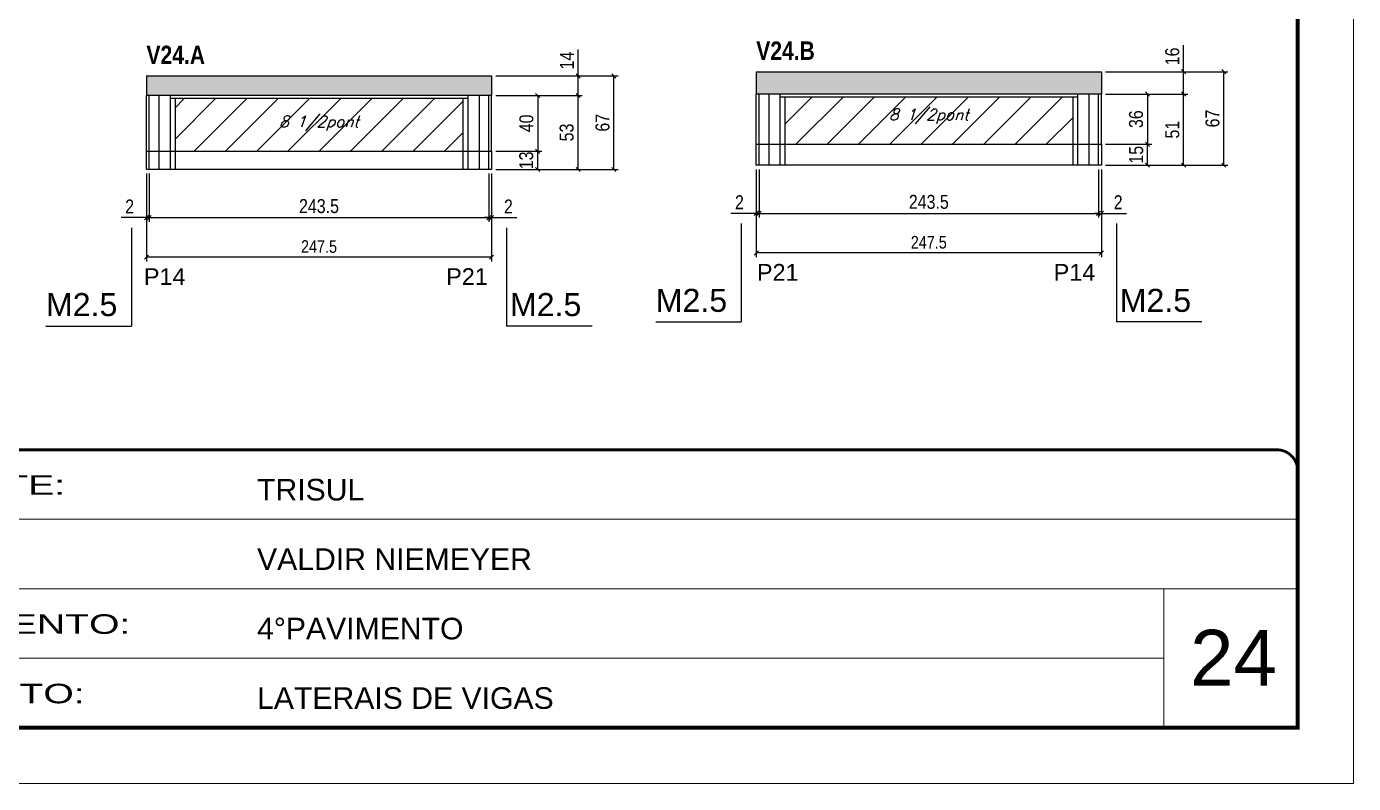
# Model space of a CAD drawing. Extents: x 3330 to 22105, y 1197 to 30204.
# Drawn here: x 8632 to 9583, y 23020 to 23563 of the extents above; entities that cross this region are included whole.
import ezdxf

# ---------------------------------------------------------------- set-up
doc = ezdxf.new("R2010")
doc.units = 0
doc.linetypes.add('CONTINUO', pattern=[0])
doc.linetypes.add('DASHED', pattern=[0.75, 0.5, -0.25])
for name, color, linetype in [('5', 5, 'Continuous'), ('COTA', 241, 'Continuous'), ('NOMENCLATURA', 7, 'Continuous'), ('Painéis', 200, 'Continuous'), ('SARR_2.2x7', 40, 'Continuous'), ('SARR_3.5x7', 81, 'Continuous'), ('texto', 7, 'Continuous')]:
    doc.layers.add(name, color=color, linetype=linetype)
for name, color, linetype, lineweight in [('CARIMBO', 255, 'Continuous', 9), ('Folhas', 255, 'Continuous', 9), ('Hachura', 251, 'Continuous', 9), ('SARRAFO DE PRESSAO', 251, 'DASHED', 9)]:
    doc.layers.add(name, color=color, linetype=linetype, lineweight=lineweight)
doc.styles.add('ARIAL', font='arial.ttf')
doc.styles.add('COTA TECNICA', font='techl___.ttf', dxfattribs={"height": 10})
doc.styles.add('COTA TECNICA-50', font='techl___.ttf', dxfattribs={"height": 9})
doc.styles.add('Romans', font='romans.shx')
doc.styles.get("Standard").update_dxf_attribs({"font": 'arial.ttf'})
doc.styles.add('TECNICA', font='techb___.ttf', dxfattribs={"height": 10})
doc.styles.add('Tecnologia', font='')
doc.styles.get('Tecnologia').set_extended_font_data('Forgotten Futurist')
doc.dimstyles.new('COTA PAINEL-50', dxfattribs={"dimtxt": 9, "dimasz": 3, "dimexe": 3, "dimexo": 3, "dimgap": 3, "dimtad": 1, "dimdec": 1, "dimzin": 12, "dimdsep": 46, "dimtxsty": 'COTA TECNICA-50', "dimblk1": 'OBLIQUE', "dimblk2": 'OBLIQUE', "dimsah": 1, "dimcen": 0.9, "dimclrd": 4, "dimclre": 4, "dimclrt": 240, "dimadec": 1, "dimazin": 3, "dimtfac": 1, "dimtdec": 1, "dimtmove": 0, "dimatfit": 3, "dimfxl": 1, "dimtolj": 1, "dimtzin": 12, "dimarcsym": 0})
doc.dimstyles.new('PAINEL', dxfattribs={"dimtxt": 10, "dimasz": 3, "dimexe": 3, "dimexo": 3, "dimgap": 3, "dimtad": 1, "dimdec": 1, "dimzin": 12, "dimdsep": 46, "dimtxsty": 'COTA TECNICA', "dimblk1": 'OBLIQUE', "dimblk2": 'OBLIQUE', "dimsah": 1, "dimcen": 0.9, "dimclrd": 4, "dimclre": 4, "dimclrt": 240, "dimadec": 1, "dimazin": 3, "dimtfac": 1, "dimtdec": 1, "dimtmove": 0, "dimatfit": 3, "dimfxl": 1, "dimtolj": 1, "dimtzin": 12, "dimarcsym": 0})

# ---------------------------------------------------------------- blocks, each defined once
blk = doc.blocks.new('9999999999')
at = {"color": 30, "linetype": 'CONTINUO'}
for p, q in [((98564.56, 34379.64), (99583.98, 34379.64)), ((98564.56, 34329.83), (99487.98, 34329.83)), ((99583.98, 34329.83), (99487.98, 34329.83)), ((99487.98, 34329.83), (99487.98, 34230.21)), ((98564.56, 34280.02), (99487.98, 34280.02))]:
    blk.add_line(p, q, dxfattribs=at)
at = {"color": 30, "linetype": 'CONTINUO', "const_width": 2}
blk.add_lwpolyline([(99583.98, 34230.21), (99583.98, 34414.45, 0.414214), (99568.98, 34429.45), (98228.98, 34429.45, 0.414214), (98213.98, 34414.45), (98213.98, 34245.21, 0.414214), (98228.98, 34230.21), (99583.98, 34230.21)], format="xyb", dxfattribs=at)
at = {"layer": 'Folhas'}
blk.add_lwpolyline([(98138.98, 34190.21), (99623.98, 34190.21), (99623.98, 35240.21), (98138.98, 35240.21)], close=True, dxfattribs=at)
at = {"layer": 'Folhas', "color": 30, "const_width": 3}
blk.add_lwpolyline([(98213.98, 34230.21), (99583.98, 34230.21), (99583.98, 35200.21), (98213.98, 35200.21)], close=True, dxfattribs=at)
at = {"color": 7, "linetype": 'Continuous', "ltscale": 5, "style": 'ARIAL'}
for s, height, p in [('TRISUL', 15.483, (98837.68, 34393.13)), ('VALDIR NIEMEYER', 15.4829, (98837.68, 34343.32)), ('4°PAVIMENTO', 15.4829, (98837.68, 34293.51)), ('LATERAIS DE VIGAS', 15.4829, (98837.68, 34243.7))]:
    blk.add_text(s, height=height, dxfattribs=at).set_placement(p)
at = {"layer": 'Folhas', "color": 7, "style": 'Tecnologia', "width": 1.5}
for s, p in [('CLIENTE:', (98573.65, 34397.17)), ('PAVIMENTO:', (98573.65, 34297.5)), ('PROJETO:', (98573.65, 34247.69))]:
    blk.add_text(s, height=14, dxfattribs=at).set_placement(p)
blk = doc.blocks.new('_Oblique')
at = {"color": 0, "linetype": 'ByBlock', "lineweight": -2}
blk.add_line((-0.5, -0.5), (0.5, 0.5), dxfattribs=at)
blk = doc.blocks.new('*D1535')
at = {"layer": 'COTA', "color": 4, "linetype": 'ByBlock', "lineweight": -2, "transparency": 16777216}
for p, q in [((8717.61, 23457.48), (8717.61, 23394.57)), ((8965.11, 23457.48), (8965.11, 23394.57)), ((8965.11, 23397.57), (8717.61, 23397.57))]:
    blk.add_line(p, q, dxfattribs=at)
at = {"layer": 'Defpoints', "color": 0, "linetype": 'ByBlock', "transparency": 16777216}
for p in [(8717.61, 23460.48), (8965.11, 23460.48), (8717.61, 23397.57)]:
    blk.add_point(p, dxfattribs=at)
at = {"layer": 'COTA', "color": 4, "linetype": 'ByBlock', "lineweight": -2, "transparency": 16777216, "xscale": 3, "yscale": 3, "zscale": 3, "rotation": 180}
blk.add_blockref('_Oblique', (8717.61, 23397.57), dxfattribs=at)
at = {"layer": 'COTA', "color": 4, "linetype": 'ByBlock', "lineweight": -2, "transparency": 16777216, "xscale": 3, "yscale": 3, "zscale": 3}
blk.add_blockref('_Oblique', (8965.11, 23397.57), dxfattribs=at)
at = {"layer": 'COTA', "color": 240, "linetype": 'ByBlock', "transparency": 16777216, "insert": (8841.36, 23405.16), "char_height": 9, "attachment_point": 5, "style": 'COTA TECNICA-50'}
blk.add_mtext('\\A1;247.5', dxfattribs=at)
blk = doc.blocks.new('*D1536')
at = {"layer": 'COTA', "color": 4, "linetype": 'ByBlock', "lineweight": -2, "transparency": 16777216}
for p, q in [((8719.61, 23457.48), (8719.61, 23422.91)), ((8963.11, 23457.48), (8963.11, 23422.91)), ((8719.61, 23425.91), (8963.11, 23425.91))]:
    blk.add_line(p, q, dxfattribs=at)
at = {"layer": 'Defpoints', "color": 0, "linetype": 'ByBlock', "transparency": 16777216}
for p in [(8719.61, 23460.48), (8963.11, 23460.48), (8963.11, 23425.91)]:
    blk.add_point(p, dxfattribs=at)
at = {"layer": 'COTA', "color": 4, "linetype": 'ByBlock', "lineweight": -2, "transparency": 16777216, "xscale": 3, "yscale": 3, "zscale": 3, "rotation": 180}
blk.add_blockref('_Oblique', (8719.61, 23425.91), dxfattribs=at)
at = {"layer": 'COTA', "color": 4, "linetype": 'ByBlock', "lineweight": -2, "transparency": 16777216, "xscale": 3, "yscale": 3, "zscale": 3}
blk.add_blockref('_Oblique', (8963.11, 23425.91), dxfattribs=at)
at = {"layer": 'COTA', "color": 240, "linetype": 'ByBlock', "transparency": 16777216, "insert": (8841.36, 23434.13), "char_height": 10, "attachment_point": 5, "style": 'COTA TECNICA'}
blk.add_mtext('\\A1;243.5', dxfattribs=at)
blk = doc.blocks.new('*D1537')
at = {"layer": 'COTA', "color": 4, "linetype": 'ByBlock', "lineweight": -2, "transparency": 16777216}
for p, q in [((8963.11, 23457.48), (8963.11, 23422.91)), ((8965.11, 23457.48), (8965.11, 23422.91)), ((8963.11, 23425.91), (8960.11, 23425.91)), ((8963.11, 23425.91), (8965.11, 23425.91)), ((8965.11, 23425.91), (8983.22, 23425.91))]:
    blk.add_line(p, q, dxfattribs=at)
at = {"layer": 'Defpoints', "color": 0, "linetype": 'ByBlock', "transparency": 16777216}
for p in [(8963.11, 23460.48), (8965.11, 23460.48), (8965.11, 23425.91)]:
    blk.add_point(p, dxfattribs=at)
at = {"layer": 'COTA', "color": 4, "linetype": 'ByBlock', "lineweight": -2, "transparency": 16777216, "xscale": 3, "yscale": 3, "zscale": 3}
blk.add_blockref('_Oblique', (8963.11, 23425.91), dxfattribs=at)
at = {"layer": 'COTA', "color": 4, "linetype": 'ByBlock', "lineweight": -2, "transparency": 16777216, "xscale": 3, "yscale": 3, "zscale": 3, "rotation": 180}
blk.add_blockref('_Oblique', (8965.11, 23425.91), dxfattribs=at)
at = {"layer": 'COTA', "color": 240, "linetype": 'ByBlock', "transparency": 16777216, "insert": (8977.17, 23433.91), "char_height": 10, "attachment_point": 5, "style": 'COTA TECNICA'}
blk.add_mtext('\\A1;2', dxfattribs=at)
blk = doc.blocks.new('*D1538')
at = {"layer": 'COTA', "color": 4, "linetype": 'ByBlock', "lineweight": -2, "transparency": 16777216}
for p, q in [((8717.61, 23457.48), (8717.61, 23422.91)), ((8719.61, 23457.48), (8719.61, 23422.91)), ((8717.61, 23425.91), (8699.5, 23425.91)), ((8719.61, 23425.91), (8717.61, 23425.91)), ((8719.61, 23425.91), (8722.61, 23425.91))]:
    blk.add_line(p, q, dxfattribs=at)
at = {"layer": 'Defpoints', "color": 0, "linetype": 'ByBlock', "transparency": 16777216}
for p in [(8717.61, 23460.48), (8719.61, 23460.48), (8717.61, 23425.91)]:
    blk.add_point(p, dxfattribs=at)
at = {"layer": 'COTA', "color": 4, "linetype": 'ByBlock', "lineweight": -2, "transparency": 16777216, "xscale": 3, "yscale": 3, "zscale": 3}
blk.add_blockref('_Oblique', (8717.61, 23425.91), dxfattribs=at)
at = {"layer": 'COTA', "color": 4, "linetype": 'ByBlock', "lineweight": -2, "transparency": 16777216, "xscale": 3, "yscale": 3, "zscale": 3, "rotation": 180}
blk.add_blockref('_Oblique', (8719.61, 23425.91), dxfattribs=at)
at = {"layer": 'COTA', "color": 240, "linetype": 'ByBlock', "transparency": 16777216, "insert": (8705.56, 23433.91), "char_height": 10, "attachment_point": 5, "style": 'COTA TECNICA'}
blk.add_mtext('\\A1;2', dxfattribs=at)
blk = doc.blocks.new('*D1539')
at = {"layer": 'COTA', "color": 4, "linetype": 'ByBlock', "lineweight": -2, "transparency": 16777216}
for p, q in [((8968.11, 23513.48), (9001.23, 23513.48)), ((8998.23, 23513.48), (8998.23, 23473.48)), ((8968.11, 23473.48), (9001.23, 23473.48))]:
    blk.add_line(p, q, dxfattribs=at)
at = {"layer": 'Defpoints', "color": 0, "linetype": 'ByBlock', "transparency": 16777216}
for p in [(8965.11, 23513.48), (8965.11, 23473.48), (8998.23, 23473.48)]:
    blk.add_point(p, dxfattribs=at)
at = {"layer": 'COTA', "color": 4, "linetype": 'ByBlock', "lineweight": -2, "transparency": 16777216, "xscale": 3, "yscale": 3, "zscale": 3}
for p, rotation in [((8998.23, 23513.48), 90), ((8998.23, 23473.48), 270)]:
    blk.add_blockref('_Oblique', p, dxfattribs=dict(at, rotation=rotation))
at = {"layer": 'COTA', "color": 240, "linetype": 'ByBlock', "transparency": 16777216, "insert": (8990.13, 23493.48), "char_height": 10, "attachment_point": 5, "rotation": 90, "style": 'COTA TECNICA'}
blk.add_mtext('\\A1;40', dxfattribs=at)
blk = doc.blocks.new('*D1540')
at = {"layer": 'COTA', "color": 4, "linetype": 'ByBlock', "lineweight": -2, "transparency": 16777216}
for p, q in [((9027.21, 23527.48), (9027.21, 23546.59)), ((8968.11, 23527.48), (9030.21, 23527.48)), ((9027.21, 23513.48), (9027.21, 23527.48)), ((8968.11, 23513.48), (9030.21, 23513.48))]:
    blk.add_line(p, q, dxfattribs=at)
at = {"layer": 'Defpoints', "color": 0, "linetype": 'ByBlock', "transparency": 16777216}
for p in [(8965.11, 23527.48), (9027.21, 23527.48), (8965.11, 23513.48)]:
    blk.add_point(p, dxfattribs=at)
at = {"layer": 'COTA', "color": 4, "linetype": 'ByBlock', "lineweight": -2, "transparency": 16777216, "xscale": 3, "yscale": 3, "zscale": 3}
for p, rotation in [((9027.21, 23527.48), 90), ((9027.21, 23513.48), 270)]:
    blk.add_blockref('_Oblique', p, dxfattribs=dict(at, rotation=rotation))
at = {"layer": 'COTA', "color": 240, "linetype": 'ByBlock', "transparency": 16777216, "insert": (9019.14, 23538.54), "char_height": 10, "attachment_point": 5, "rotation": 90, "style": 'COTA TECNICA'}
blk.add_mtext('\\A1;14', dxfattribs=at)
blk = doc.blocks.new('*D1541')
at = {"layer": 'COTA', "color": 4, "linetype": 'ByBlock', "lineweight": -2, "transparency": 16777216}
for p, q in [((8968.11, 23527.48), (9055.85, 23527.48)), ((9052.85, 23460.48), (9052.85, 23527.48)), ((8968.11, 23460.48), (9055.85, 23460.48))]:
    blk.add_line(p, q, dxfattribs=at)
at = {"layer": 'Defpoints', "color": 0, "linetype": 'ByBlock', "transparency": 16777216}
for p in [(8965.11, 23527.48), (9052.85, 23527.48), (8965.11, 23460.48)]:
    blk.add_point(p, dxfattribs=at)
at = {"layer": 'COTA', "color": 4, "linetype": 'ByBlock', "lineweight": -2, "transparency": 16777216, "xscale": 3, "yscale": 3, "zscale": 3}
for p, rotation in [((9052.85, 23527.48), 90), ((9052.85, 23460.48), 270)]:
    blk.add_blockref('_Oblique', p, dxfattribs=dict(at, rotation=rotation))
at = {"layer": 'COTA', "color": 240, "linetype": 'ByBlock', "transparency": 16777216, "insert": (9044.74, 23493.98), "char_height": 10, "attachment_point": 5, "rotation": 90, "style": 'COTA TECNICA'}
blk.add_mtext('\\A1;67', dxfattribs=at)
blk = doc.blocks.new('*D1542')
at = {"layer": 'COTA', "color": 4, "linetype": 'ByBlock', "lineweight": -2, "transparency": 16777216}
for p, q in [((9154.93, 23460.52), (9154.93, 23397.61)), ((9402.43, 23460.52), (9402.43, 23397.61)), ((9402.43, 23400.61), (9154.93, 23400.61))]:
    blk.add_line(p, q, dxfattribs=at)
at = {"layer": 'Defpoints', "color": 0, "linetype": 'ByBlock', "transparency": 16777216}
for p in [(9154.93, 23463.52), (9402.43, 23463.52), (9154.93, 23400.61)]:
    blk.add_point(p, dxfattribs=at)
at = {"layer": 'COTA', "color": 4, "linetype": 'ByBlock', "lineweight": -2, "transparency": 16777216, "xscale": 3, "yscale": 3, "zscale": 3, "rotation": 180}
blk.add_blockref('_Oblique', (9154.93, 23400.61), dxfattribs=at)
at = {"layer": 'COTA', "color": 4, "linetype": 'ByBlock', "lineweight": -2, "transparency": 16777216, "xscale": 3, "yscale": 3, "zscale": 3}
blk.add_blockref('_Oblique', (9402.43, 23400.61), dxfattribs=at)
at = {"layer": 'COTA', "color": 240, "linetype": 'ByBlock', "transparency": 16777216, "insert": (9278.68, 23408.21), "char_height": 9, "attachment_point": 5, "style": 'COTA TECNICA-50'}
blk.add_mtext('\\A1;247.5', dxfattribs=at)
blk = doc.blocks.new('*D1543')
at = {"layer": 'COTA', "color": 4, "linetype": 'ByBlock', "lineweight": -2, "transparency": 16777216}
for p, q in [((9156.93, 23460.52), (9156.93, 23425.95)), ((9400.43, 23460.52), (9400.43, 23425.95)), ((9156.93, 23428.95), (9400.43, 23428.95))]:
    blk.add_line(p, q, dxfattribs=at)
at = {"layer": 'Defpoints', "color": 0, "linetype": 'ByBlock', "transparency": 16777216}
for p in [(9156.93, 23463.52), (9400.43, 23463.52), (9400.43, 23428.95)]:
    blk.add_point(p, dxfattribs=at)
at = {"layer": 'COTA', "color": 4, "linetype": 'ByBlock', "lineweight": -2, "transparency": 16777216, "xscale": 3, "yscale": 3, "zscale": 3, "rotation": 180}
blk.add_blockref('_Oblique', (9156.93, 23428.95), dxfattribs=at)
at = {"layer": 'COTA', "color": 4, "linetype": 'ByBlock', "lineweight": -2, "transparency": 16777216, "xscale": 3, "yscale": 3, "zscale": 3}
blk.add_blockref('_Oblique', (9400.43, 23428.95), dxfattribs=at)
at = {"layer": 'COTA', "color": 240, "linetype": 'ByBlock', "transparency": 16777216, "insert": (9278.68, 23437.17), "char_height": 10, "attachment_point": 5, "style": 'COTA TECNICA'}
blk.add_mtext('\\A1;243.5', dxfattribs=at)
blk = doc.blocks.new('*D1544')
at = {"layer": 'COTA', "color": 4, "linetype": 'ByBlock', "lineweight": -2, "transparency": 16777216}
for p, q in [((9400.43, 23460.52), (9400.43, 23425.95)), ((9402.43, 23460.52), (9402.43, 23425.95)), ((9400.43, 23428.95), (9397.43, 23428.95)), ((9400.43, 23428.95), (9402.43, 23428.95)), ((9402.43, 23428.95), (9420.54, 23428.95))]:
    blk.add_line(p, q, dxfattribs=at)
at = {"layer": 'Defpoints', "color": 0, "linetype": 'ByBlock', "transparency": 16777216}
for p in [(9400.43, 23463.52), (9402.43, 23463.52), (9402.43, 23428.95)]:
    blk.add_point(p, dxfattribs=at)
at = {"layer": 'COTA', "color": 4, "linetype": 'ByBlock', "lineweight": -2, "transparency": 16777216, "xscale": 3, "yscale": 3, "zscale": 3}
blk.add_blockref('_Oblique', (9400.43, 23428.95), dxfattribs=at)
at = {"layer": 'COTA', "color": 4, "linetype": 'ByBlock', "lineweight": -2, "transparency": 16777216, "xscale": 3, "yscale": 3, "zscale": 3, "rotation": 180}
blk.add_blockref('_Oblique', (9402.43, 23428.95), dxfattribs=at)
at = {"layer": 'COTA', "color": 240, "linetype": 'ByBlock', "transparency": 16777216, "insert": (9414.48, 23436.95), "char_height": 10, "attachment_point": 5, "style": 'COTA TECNICA'}
blk.add_mtext('\\A1;2', dxfattribs=at)
blk = doc.blocks.new('*D1545')
at = {"layer": 'COTA', "color": 4, "linetype": 'ByBlock', "lineweight": -2, "transparency": 16777216}
for p, q in [((9154.93, 23460.52), (9154.93, 23425.95)), ((9156.93, 23460.52), (9156.93, 23425.95)), ((9154.93, 23428.95), (9136.82, 23428.95)), ((9156.93, 23428.95), (9154.93, 23428.95)), ((9156.93, 23428.95), (9159.93, 23428.95))]:
    blk.add_line(p, q, dxfattribs=at)
at = {"layer": 'Defpoints', "color": 0, "linetype": 'ByBlock', "transparency": 16777216}
for p in [(9154.93, 23463.52), (9156.93, 23463.52), (9154.93, 23428.95)]:
    blk.add_point(p, dxfattribs=at)
at = {"layer": 'COTA', "color": 4, "linetype": 'ByBlock', "lineweight": -2, "transparency": 16777216, "xscale": 3, "yscale": 3, "zscale": 3}
blk.add_blockref('_Oblique', (9154.93, 23428.95), dxfattribs=at)
at = {"layer": 'COTA', "color": 4, "linetype": 'ByBlock', "lineweight": -2, "transparency": 16777216, "xscale": 3, "yscale": 3, "zscale": 3, "rotation": 180}
blk.add_blockref('_Oblique', (9156.93, 23428.95), dxfattribs=at)
at = {"layer": 'COTA', "color": 240, "linetype": 'ByBlock', "transparency": 16777216, "insert": (9142.87, 23436.95), "char_height": 10, "attachment_point": 5, "style": 'COTA TECNICA'}
blk.add_mtext('\\A1;2', dxfattribs=at)
blk = doc.blocks.new('*D1546')
at = {"layer": 'COTA', "color": 4, "linetype": 'ByBlock', "lineweight": -2, "transparency": 16777216}
for p, q in [((9405.43, 23514.52), (9438.55, 23514.52)), ((9435.55, 23514.52), (9435.55, 23478.52)), ((9405.43, 23478.52), (9438.55, 23478.52))]:
    blk.add_line(p, q, dxfattribs=at)
at = {"layer": 'Defpoints', "color": 0, "linetype": 'ByBlock', "transparency": 16777216}
for p in [(9402.43, 23514.52), (9402.43, 23478.52), (9435.55, 23478.52)]:
    blk.add_point(p, dxfattribs=at)
at = {"layer": 'COTA', "color": 4, "linetype": 'ByBlock', "lineweight": -2, "transparency": 16777216, "xscale": 3, "yscale": 3, "zscale": 3}
for p, rotation in [((9435.55, 23514.52), 90), ((9435.55, 23478.52), 270)]:
    blk.add_blockref('_Oblique', p, dxfattribs=dict(at, rotation=rotation))
at = {"layer": 'COTA', "color": 240, "linetype": 'ByBlock', "transparency": 16777216, "insert": (9427.33, 23496.52), "char_height": 10, "attachment_point": 5, "rotation": 90, "style": 'COTA TECNICA'}
blk.add_mtext('\\A1;36', dxfattribs=at)
blk = doc.blocks.new('*D1547')
at = {"layer": 'COTA', "color": 4, "linetype": 'ByBlock', "lineweight": -2, "transparency": 16777216}
for p, q in [((9461.44, 23530.52), (9461.44, 23549.53)), ((9405.43, 23530.52), (9464.44, 23530.52)), ((9461.44, 23514.52), (9461.44, 23530.52)), ((9405.43, 23514.52), (9464.44, 23514.52))]:
    blk.add_line(p, q, dxfattribs=at)
at = {"layer": 'Defpoints', "color": 0, "linetype": 'ByBlock', "transparency": 16777216}
for p in [(9402.43, 23530.52), (9461.44, 23530.52), (9402.43, 23514.52)]:
    blk.add_point(p, dxfattribs=at)
at = {"layer": 'COTA', "color": 4, "linetype": 'ByBlock', "lineweight": -2, "transparency": 16777216, "xscale": 3, "yscale": 3, "zscale": 3}
for p, rotation in [((9461.44, 23530.52), 90), ((9461.44, 23514.52), 270)]:
    blk.add_blockref('_Oblique', p, dxfattribs=dict(at, rotation=rotation))
at = {"layer": 'COTA', "color": 240, "linetype": 'ByBlock', "transparency": 16777216, "insert": (9453.34, 23541.53), "char_height": 10, "attachment_point": 5, "rotation": 90, "style": 'COTA TECNICA'}
blk.add_mtext('\\A1;16', dxfattribs=at)
blk = doc.blocks.new('*D1548')
at = {"layer": 'COTA', "color": 4, "linetype": 'ByBlock', "lineweight": -2, "transparency": 16777216}
for p, q in [((9405.43, 23530.52), (9493.24, 23530.52)), ((9490.24, 23463.52), (9490.24, 23530.52)), ((9405.43, 23463.52), (9493.24, 23463.52))]:
    blk.add_line(p, q, dxfattribs=at)
at = {"layer": 'Defpoints', "color": 0, "linetype": 'ByBlock', "transparency": 16777216}
for p in [(9402.43, 23530.52), (9490.24, 23530.52), (9402.43, 23463.52)]:
    blk.add_point(p, dxfattribs=at)
at = {"layer": 'COTA', "color": 4, "linetype": 'ByBlock', "lineweight": -2, "transparency": 16777216, "xscale": 3, "yscale": 3, "zscale": 3}
for p, rotation in [((9490.24, 23530.52), 90), ((9490.24, 23463.52), 270)]:
    blk.add_blockref('_Oblique', p, dxfattribs=dict(at, rotation=rotation))
at = {"layer": 'COTA', "color": 240, "linetype": 'ByBlock', "transparency": 16777216, "insert": (9482.14, 23497.02), "char_height": 10, "attachment_point": 5, "rotation": 90, "style": 'COTA TECNICA'}
blk.add_mtext('\\A1;67', dxfattribs=at)
blk = doc.blocks.new('*D1549')
at = {"layer": 'COTA', "color": 4, "linetype": 'ByBlock', "lineweight": -2, "transparency": 16777216}
for p, q in [((8968.11, 23473.48), (9001.23, 23473.48)), ((8998.23, 23460.48), (8998.23, 23473.48)), ((8968.11, 23460.48), (9001.23, 23460.48))]:
    blk.add_line(p, q, dxfattribs=at)
at = {"layer": 'Defpoints', "color": 0, "linetype": 'ByBlock', "transparency": 16777216}
for p in [(8965.11, 23473.48), (8998.23, 23473.48), (8965.11, 23460.48)]:
    blk.add_point(p, dxfattribs=at)
at = {"layer": 'COTA', "color": 4, "linetype": 'ByBlock', "lineweight": -2, "transparency": 16777216, "xscale": 3, "yscale": 3, "zscale": 3}
for p, rotation in [((8998.23, 23473.48), 90), ((8998.23, 23460.48), 270)]:
    blk.add_blockref('_Oblique', p, dxfattribs=dict(at, rotation=rotation))
at = {"layer": 'COTA', "color": 240, "linetype": 'ByBlock', "transparency": 16777216, "insert": (8990.02, 23466.98), "char_height": 10, "attachment_point": 5, "rotation": 90, "style": 'COTA TECNICA'}
blk.add_mtext('\\A1;13', dxfattribs=at)
blk = doc.blocks.new('*D1550')
at = {"layer": 'COTA', "color": 4, "linetype": 'ByBlock', "lineweight": -2, "transparency": 16777216}
for p, q in [((8968.11, 23513.48), (9030.21, 23513.48)), ((9027.21, 23460.48), (9027.21, 23513.48)), ((8968.11, 23460.48), (9030.21, 23460.48))]:
    blk.add_line(p, q, dxfattribs=at)
at = {"layer": 'Defpoints', "color": 0, "linetype": 'ByBlock', "transparency": 16777216}
for p in [(8965.11, 23513.48), (9027.21, 23513.48), (8965.11, 23460.48)]:
    blk.add_point(p, dxfattribs=at)
at = {"layer": 'COTA', "color": 4, "linetype": 'ByBlock', "lineweight": -2, "transparency": 16777216, "xscale": 3, "yscale": 3, "zscale": 3}
for p, rotation in [((9027.21, 23513.48), 90), ((9027.21, 23460.48), 270)]:
    blk.add_blockref('_Oblique', p, dxfattribs=dict(at, rotation=rotation))
at = {"layer": 'COTA', "color": 240, "linetype": 'ByBlock', "transparency": 16777216, "insert": (9018.99, 23486.98), "char_height": 10, "attachment_point": 5, "rotation": 90, "style": 'COTA TECNICA'}
blk.add_mtext('\\A1;53', dxfattribs=at)
blk = doc.blocks.new('*D1551')
at = {"layer": 'COTA', "color": 4, "linetype": 'ByBlock', "lineweight": -2, "transparency": 16777216}
for p, q in [((9405.43, 23478.52), (9438.55, 23478.52)), ((9435.55, 23463.52), (9435.55, 23478.52)), ((9405.43, 23463.52), (9438.55, 23463.52))]:
    blk.add_line(p, q, dxfattribs=at)
at = {"layer": 'Defpoints', "color": 0, "linetype": 'ByBlock', "transparency": 16777216}
for p in [(9402.43, 23478.52), (9435.55, 23478.52), (9402.43, 23463.52)]:
    blk.add_point(p, dxfattribs=at)
at = {"layer": 'COTA', "color": 4, "linetype": 'ByBlock', "lineweight": -2, "transparency": 16777216, "xscale": 3, "yscale": 3, "zscale": 3}
for p, rotation in [((9435.55, 23478.52), 90), ((9435.55, 23463.52), 270)]:
    blk.add_blockref('_Oblique', p, dxfattribs=dict(at, rotation=rotation))
at = {"layer": 'COTA', "color": 240, "linetype": 'ByBlock', "transparency": 16777216, "insert": (9427.44, 23471.02), "char_height": 10, "attachment_point": 5, "rotation": 90, "style": 'COTA TECNICA'}
blk.add_mtext('\\A1;15', dxfattribs=at)
blk = doc.blocks.new('*D1552')
at = {"layer": 'COTA', "color": 4, "linetype": 'ByBlock', "lineweight": -2, "transparency": 16777216}
for p, q in [((9405.43, 23514.52), (9464.44, 23514.52)), ((9461.44, 23463.52), (9461.44, 23514.52)), ((9405.43, 23463.52), (9464.44, 23463.52))]:
    blk.add_line(p, q, dxfattribs=at)
at = {"layer": 'Defpoints', "color": 0, "linetype": 'ByBlock', "transparency": 16777216}
for p in [(9402.43, 23514.52), (9461.44, 23514.52), (9402.43, 23463.52)]:
    blk.add_point(p, dxfattribs=at)
at = {"layer": 'COTA', "color": 4, "linetype": 'ByBlock', "lineweight": -2, "transparency": 16777216, "xscale": 3, "yscale": 3, "zscale": 3}
for p, rotation in [((9461.44, 23514.52), 90), ((9461.44, 23463.52), 270)]:
    blk.add_blockref('_Oblique', p, dxfattribs=dict(at, rotation=rotation))
at = {"layer": 'COTA', "color": 240, "linetype": 'ByBlock', "transparency": 16777216, "insert": (9453.33, 23489.02), "char_height": 10, "attachment_point": 5, "rotation": 90, "style": 'COTA TECNICA'}
blk.add_mtext('\\A1;51', dxfattribs=at)

msp = doc.modelspace()

# ---------------------------------------------------------------- hatches: boundary and pattern name
at = {"layer": 'COTA', "linetype": 'ByBlock'}
h = msp.add_hatch(dxfattribs=at)
h.set_pattern_fill('AR-CONC', color=256, scale=0.03)
h.set_pattern_definition([(50, (-120909.2733, -7777.2673), (5.46554007, -0.47817257), [0.5715, -6.2865]), (355, (-120909.273, -7777.267), (-1.05730264, 5.73170536), [0.4572, -5.02921753]), (100.4514447, (-120908.818, -7777.307), (4.40823741, 5.25353256), [0.48570026, -5.34270734]), (46.1842, (-120909.273, -7775.743), (8.13237123, -1.26126984), [0.85725, -9.42975]), (96.6355576, (-120908.5956, -7775.848), (7.122124, 7.42278374), [0.7285507, -8.01406824]), (351.184151, (-120909.273, -7775.743), (7.122124, 7.42278374), [0.685799, -7.54379196]), (21, (-120908.5113, -7776.1243), (4.54843174, -3.06795595), [0.5715, -6.2865]), (326, (-120908.511, -7776.124), (1.85406085, 5.52563898), [0.4572, -5.0292]), (71.451445, (-120908.132, -7776.38), (6.40249258, 2.45768307), [0.48570026, -5.34269813]), (37.5, (-120909.2733, -7777.2673), (0.092658098, 2.536651166), [0, -4.96824, 0, -5.1054, 0, -5.04825]), (7.5, (-120909.2733, -7777.2673), (2.004589875, 3.005417245), [0, -2.91084, 0, -4.85394, 0, -1.92405]), (327.5, (-120910.9725, -7777.2673), (4.067717855, -0.17186232), [0, -1.905, 0, -5.9436, 0, -7.8867]), (317.5, (-120911.7345, -7777.2673), (4.44387544, 0.76279473), [0, -2.4765, 0, -3.94716, 0, -5.6007])])
h.paths.add_polyline_path([(8965.11, 23513.48), (8965.11, 23527.48), (8717.61, 23527.48), (8717.61, 23513.48)])
h = msp.add_hatch(dxfattribs=at)
h.set_pattern_fill('AR-CONC', color=256, scale=0.03)
h.set_pattern_definition([(50, (-120471.956, -7774.2257), (5.46554007, -0.47817257), [0.5715, -6.2865]), (355, (-120471.956, -7774.2257), (-1.05730264, 5.73170536), [0.4572, -5.02921753]), (100.4514447, (-120471.5006, -7774.2655), (4.40823741, 5.25353256), [0.48570026, -5.34270734]), (46.1842, (-120471.956, -7772.7017), (8.13237123, -1.26126984), [0.85725, -9.42975]), (96.6355576, (-120471.278, -7772.807), (7.122124, 7.42278374), [0.7285507, -8.01406824]), (351.184151, (-120471.956, -7772.702), (7.122124, 7.42278374), [0.685799, -7.54379196]), (21, (-120471.194, -7773.0827), (4.54843174, -3.06795595), [0.5715, -6.2865]), (326, (-120471.194, -7773.0827), (1.85406085, 5.52563898), [0.4572, -5.0292]), (71.451445, (-120470.815, -7773.3383), (6.40249258, 2.45768307), [0.48570026, -5.34269813]), (37.5, (-120471.956, -7774.2257), (0.092658098, 2.536651166), [0, -4.96824, 0, -5.1054, 0, -5.04825]), (7.5, (-120471.956, -7774.2257), (2.004589875, 3.005417245), [0, -2.91084, 0, -4.85394, 0, -1.92405]), (327.5, (-120473.6553, -7774.2257), (4.067717855, -0.17186232), [0, -1.905, 0, -5.9436, 0, -7.8867]), (317.5, (-120474.4173, -7774.2257), (4.44387544, 0.76279473), [0, -2.4765, 0, -3.94716, 0, -5.6007])])
h.paths.add_polyline_path([(9402.43, 23514.52), (9402.43, 23530.52), (9154.93, 23530.52), (9154.93, 23514.52)])
at = {"layer": 'Hachura', "linetype": 'ByBlock'}
h = msp.add_hatch(dxfattribs=at)
h.set_pattern_fill('ANSI31', color=256, scale=5)
h.set_pattern_definition([(45, (-124092.773, -5469.49), (-11.2253202, 11.2253202), [])])
h.paths.add_polyline_path([(8738.11, 23511.28), (8738.11, 23473.48), (8944.61, 23473.48), (8944.61, 23511.28)])
h.paths.add_polyline_path([(9381.93, 23478.52), (9381.93, 23512.32), (9175.43, 23512.32), (9175.43, 23478.52)])

# ---------------------------------------------------------------- linework, layer by layer
at = {"layer": 'COTA', "linetype": 'ByBlock'}
for p, q in [((8717.61, 23527.48), (8717.61, 23513.48)), ((8717.61, 23527.48), (8965.11, 23527.48)), ((8965.11, 23527.48), (8965.11, 23513.48)), ((9154.93, 23530.52), (9154.93, 23514.52)), ((9154.93, 23530.52), (9402.43, 23530.52)), ((9402.43, 23530.52), (9402.43, 23514.52)), ((8738.11, 23460.48), (8734.61, 23460.48)), ((8948.11, 23460.48), (8944.61, 23460.48)), ((9175.43, 23463.52), (9171.93, 23463.52)), ((9385.43, 23463.52), (9381.93, 23463.52))]:
    msp.add_line(p, q, dxfattribs=at)
at = {"layer": 'NOMENCLATURA', "linetype": 'Continuous'}
for p, q in [((9144.11, 23421.72), (9144.11, 23351.17)), ((9413.25, 23421.72), (9413.25, 23351.17)), ((8706.79, 23418.68), (8706.79, 23348.13)), ((8975.93, 23418.68), (8975.93, 23348.13)), ((8645.52, 23348.13), (8706.79, 23348.13)), ((9037.2, 23348.13), (8975.93, 23348.13)), ((9082.83, 23351.17), (9144.11, 23351.17)), ((9474.52, 23351.17), (9413.25, 23351.17))]:
    msp.add_line(p, q, dxfattribs=at)
at = {"layer": 'Painéis', "linetype": 'Continuous'}
for p, q in [((9402.43, 23514.52), (9154.93, 23514.52)), ((9154.93, 23478.52), (9154.93, 23514.52)), ((9156.93, 23463.52), (9156.93, 23514.52)), ((9400.43, 23463.52), (9400.43, 23514.52)), ((9402.43, 23478.52), (9402.43, 23514.52)), ((8965.11, 23513.48), (8717.61, 23513.48)), ((8717.61, 23473.48), (8717.61, 23513.48)), ((8719.61, 23460.48), (8719.61, 23513.48)), ((8963.11, 23460.48), (8963.11, 23513.48)), ((8965.11, 23473.48), (8965.11, 23513.48)), ((9154.93, 23478.52), (9402.43, 23478.52)), ((8717.61, 23473.48), (8965.11, 23473.48))]:
    msp.add_line(p, q, dxfattribs=at)
for points in [[(9154.93, 23478.52), (9402.43, 23478.52), (9402.43, 23463.52), (9154.93, 23463.52)], [(8717.61, 23473.48), (8965.11, 23473.48), (8965.11, 23460.48), (8717.61, 23460.48)]]:
    msp.add_lwpolyline(points, close=True, dxfattribs=at)
at = {"layer": 'SARR_2.2x7', "linetype": 'Continuous'}
for p, q in [((9163.93, 23514.52), (9163.93, 23478.52)), ((9393.43, 23514.52), (9393.43, 23478.52)), ((8726.61, 23513.48), (8726.61, 23473.48)), ((8948.11, 23511.28), (8734.61, 23511.28)), ((8956.11, 23513.48), (8956.11, 23473.48)), ((9385.43, 23512.32), (9171.93, 23512.32)), ((9163.93, 23478.52), (9163.93, 23463.52)), ((9393.43, 23478.52), (9393.43, 23463.52)), ((8726.61, 23473.48), (8726.61, 23460.48)), ((8956.11, 23473.48), (8956.11, 23460.48))]:
    msp.add_line(p, q, dxfattribs=at)
at = {"layer": 'SARR_3.5x7'}
for p, q in [((9171.93, 23514.52), (9171.93, 23463.52)), ((9385.43, 23514.52), (9385.43, 23463.52)), ((8734.61, 23513.48), (8734.61, 23460.48)), ((8738.11, 23511.28), (8738.11, 23460.48)), ((8944.61, 23511.28), (8944.61, 23460.48)), ((8948.11, 23513.48), (8948.11, 23460.48)), ((9175.43, 23512.32), (9175.43, 23463.52)), ((9381.93, 23512.32), (9381.93, 23463.52))]:
    msp.add_line(p, q, dxfattribs=at)

# ---------------------------------------------------------------- block references
at = {"layer": 'SARRAFO DE PRESSAO', "color": 6, "linetype": 'ByBlock'}
msp.add_blockref('9999999999', (-90040.75, -11169.96), dxfattribs=at)

# ---------------------------------------------------------------- texts
at = {"layer": '5', "linetype": 'Continuous'}
for s, rotation, p in [('P21', 0.00004, (9155.46, 23380.71)), ('P14', 0.00004, (9368.27, 23380.71)), ('P14', 359.99996, (8715.77, 23377.67)), ('P21', 359.99996, (8932.58, 23377.67))]:
    msp.add_text(s, height=12, rotation=rotation, dxfattribs=at).set_placement(p)
at = {"layer": 'CARIMBO', "style": 'ARIAL'}
msp.add_text('24', height=40, dxfattribs=at).set_placement((9466.09, 23090.39))
at = {"layer": 'NOMENCLATURA', "style": 'TECNICA'}
for s, p in [('V24.B', (9154.93, 23539.04)), ('V24.A', (8717.61, 23536))]:
    msp.add_text(s, height=13.2, dxfattribs=at).set_placement(p)
at = {"layer": 'NOMENCLATURA', "linetype": 'Continuous'}
for p in [(8645.52, 23355.33), (8978.27, 23355.33), (9082.84, 23358.37), (9415.59, 23358.37)]:
    msp.add_text('M2.5', height=16.5, dxfattribs=at).set_placement(p)
at = {"layer": 'texto', "color": 2, "char_height": 8, "attachment_point": 5, "style": 'Romans'}
for insert in [(9278.68, 23498.52), (8841.36, 23493.48)]:
    msp.add_mtext('{\\Q19;\\C256;8 1/2pont}', dxfattribs=dict(at, insert=insert))

# ---------------------------------------------------------------- dimensions: what is measured, and where the dimension line sits
at = {"layer": 'COTA', "linetype": 'ByBlock'}
for base, p1, p2, picture, middle in [((9027.21, 23527.48), (8965.11, 23513.48), (8965.11, 23527.48), '*D1540', (9019.14, 23538.54)), ((9461.44, 23530.52), (9402.43, 23514.52), (9402.43, 23530.52), '*D1547', (9453.34, 23541.53)), ((9052.85, 23527.48), (8965.11, 23460.48), (8965.11, 23527.48), '*D1541', (9044.74, 23493.98)), ((9490.24, 23530.52), (9402.43, 23463.52), (9402.43, 23530.52), '*D1548', (9482.14, 23497.02)), ((8998.23, 23473.48), (8965.11, 23513.48), (8965.11, 23473.48), '*D1539', (8990.13, 23493.48)), ((9027.21, 23513.48), (8965.11, 23460.48), (8965.11, 23513.48), '*D1550', (9018.99, 23486.98)), ((9435.55, 23478.52), (9402.43, 23514.52), (9402.43, 23478.52), '*D1546', (9427.33, 23496.52)), ((9461.44, 23514.52), (9402.43, 23463.52), (9402.43, 23514.52), '*D1552', (9453.33, 23489.02))]:
    dim = msp.add_linear_dim(base=base, p1=p1, p2=p2, angle=90, dimstyle='PAINEL', dxfattribs=at)
    dim.commit()
    dim.dimension.update_dxf_attribs({"geometry": picture, "text_midpoint": middle})
for base, p1, p2, picture, middle in [((9435.55, 23478.52), (9402.43, 23463.52), (9402.43, 23478.52), '*D1551', (9435.55, 23471.02)), ((8998.23, 23473.48), (8965.11, 23460.48), (8965.11, 23473.48), '*D1549', (8998.23, 23466.98))]:
    dim = msp.add_linear_dim(base=base, p1=p1, p2=p2, angle=90, dimstyle='PAINEL', dxfattribs=at)
    dim.commit()
    dim.dimension.update_dxf_attribs({"geometry": picture, "text_midpoint": middle, "dimtype": 160})
for base, p1, p2, picture, middle in [((8717.61, 23425.91), (8719.61, 23460.48), (8717.61, 23460.48), '*D1538', (8705.56, 23433.91)), ((8963.11, 23425.91), (8719.61, 23460.48), (8963.11, 23460.48), '*D1536', (8841.36, 23434.13)), ((8965.11, 23425.91), (8963.11, 23460.48), (8965.11, 23460.48), '*D1537', (8977.17, 23433.91)), ((9154.93, 23428.95), (9156.93, 23463.52), (9154.93, 23463.52), '*D1545', (9142.87, 23436.95)), ((9400.43, 23428.95), (9156.93, 23463.52), (9400.43, 23463.52), '*D1543', (9278.68, 23437.17)), ((9402.43, 23428.95), (9400.43, 23463.52), (9402.43, 23463.52), '*D1544', (9414.48, 23436.95))]:
    dim = msp.add_linear_dim(base=base, p1=p1, p2=p2, dimstyle='PAINEL', dxfattribs=at)
    dim.commit()
    dim.dimension.update_dxf_attribs({"geometry": picture, "text_midpoint": middle})
for base, p1, p2, picture, middle in [((8717.61, 23397.57), (8965.11, 23460.48), (8717.61, 23460.48), '*D1535', (8841.36, 23405.16)), ((9154.93, 23400.61), (9402.43, 23463.52), (9154.93, 23463.52), '*D1542', (9278.68, 23408.21))]:
    dim = msp.add_linear_dim(base=base, p1=p1, p2=p2, dimstyle='COTA PAINEL-50', override={"dimarcsym": 1}, dxfattribs=at)
    dim.commit()
    dim.dimension.update_dxf_attribs({"geometry": picture, "text_midpoint": middle})

doc.saveas('drawing.dxf')
